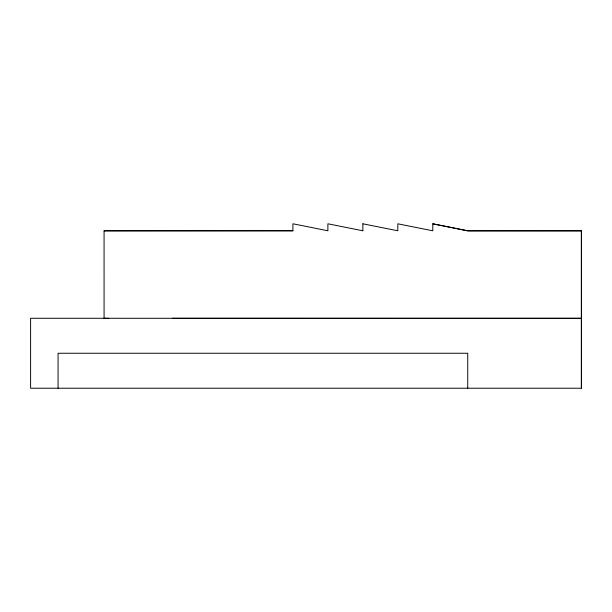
<?xml version="1.0" encoding="UTF-8"?>
<svg xmlns="http://www.w3.org/2000/svg" width="612" height="612" viewBox="0 0 612 612"><rect width="100%" height="100%" fill="white"/><g stroke="black" fill="none" stroke-linecap="round" stroke-linejoin="round"><path stroke-width="0.92" d="M581.392 388.222L581.392 230.854L581.392 388.222L30.6 388.222L30.6 318.278L581.4 318.301L172.286 318.301M432.799 223.808L467.767 230.808L581.392 230.831L467.736 230.854L432.791 223.808L432.791 230.8L397.815 223.801L397.823 230.793L362.847 223.793M362.855 230.785L327.879 223.785L327.887 230.778L292.903 223.778L292.911 230.77L104.071 230.854M104.078 318.324L108.752 318.317M292.911 230.77L104.071 230.785L104.078 318.393M467.736 388.222L467.736 353.254L58.071 353.254L58.071 388.222M362.855 223.793L362.847 230.785"/></g></svg>
